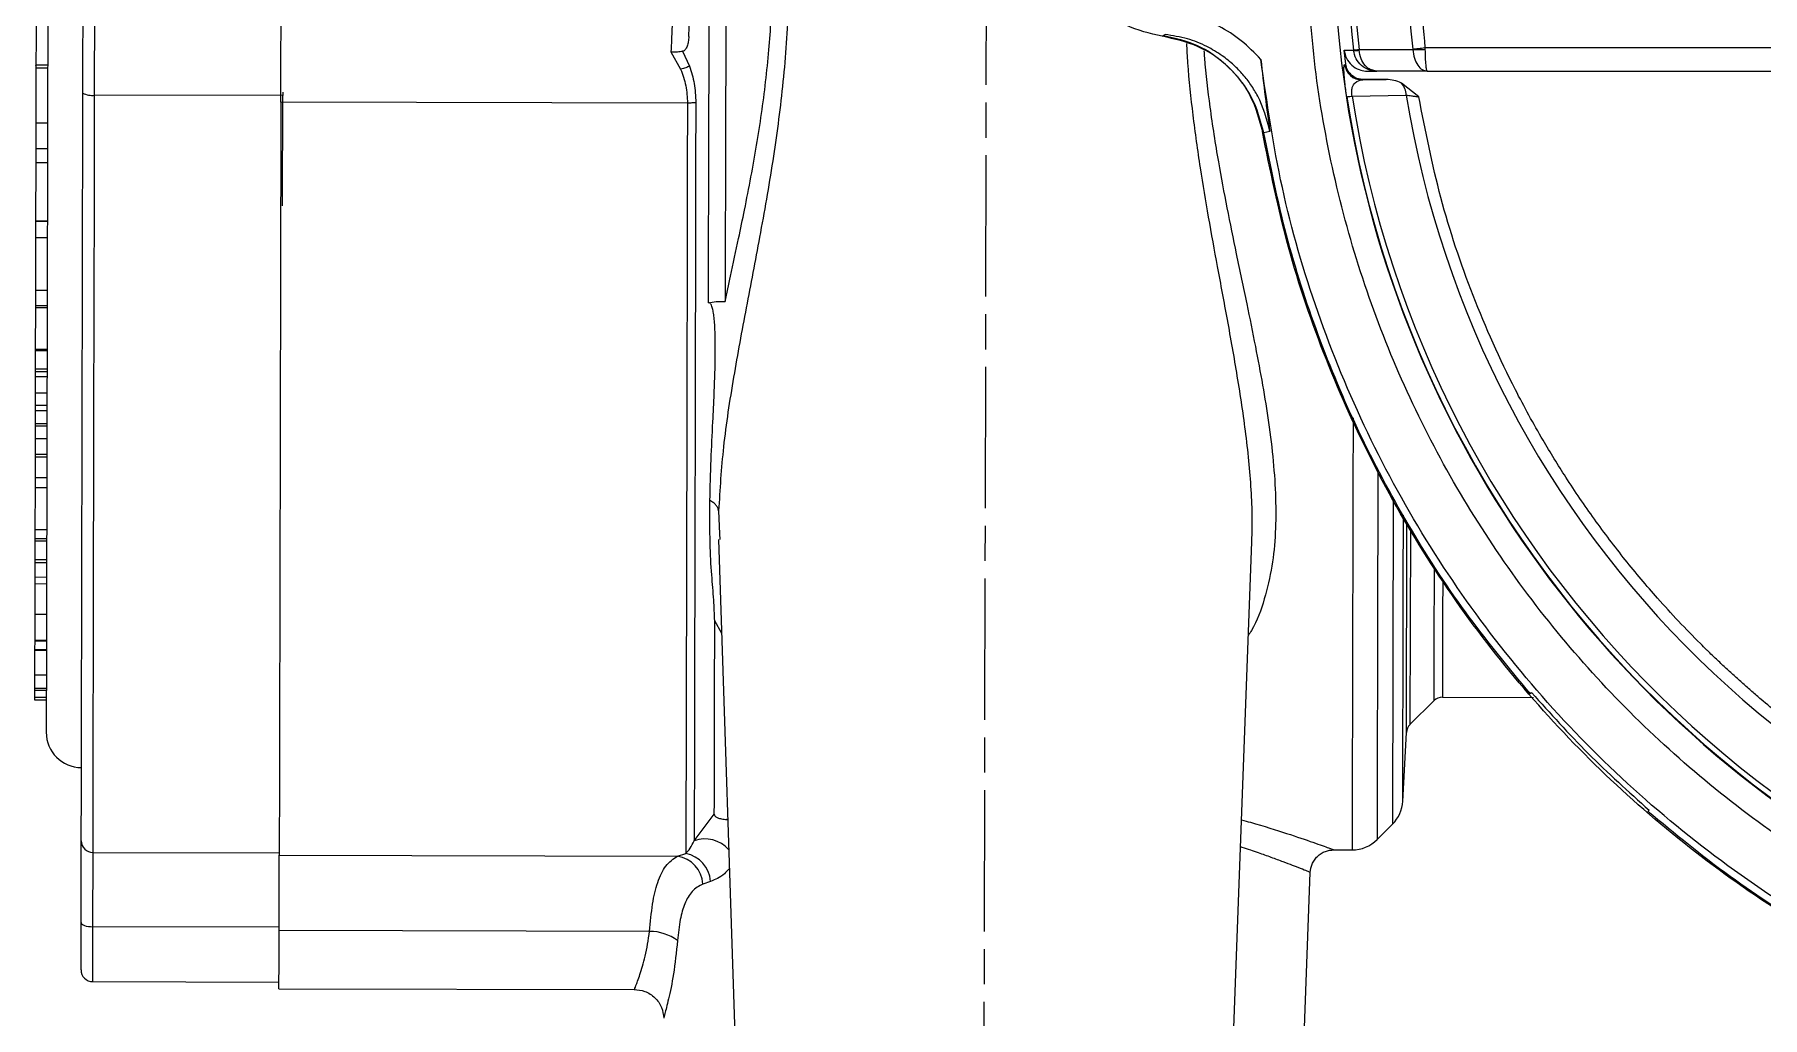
# Model space of a CAD drawing. Header units: millimetres. Extents: x 2160 to 4596, y 811 to 2534.
# Drawn here: x 2672.2 to 2819.2, y 2146.6 to 2230.2 of the extents above; entities that cross this region are included whole.
import ezdxf

# ---------------------------------------------------------------- set-up
doc = ezdxf.new("R2010")
doc.units = ezdxf.units.MM
doc.linetypes.add('AM_ISO08W050', pattern=[18, 12, -1.5, 3, -1.5])
doc.layers.add('AM_7', color=4, linetype='AM_ISO08W050', lineweight=25)

msp = doc.modelspace()

# ---------------------------------------------------------------- linework, layer by layer
at = {"color": 7, "linetype": 'Continuous', "lineweight": 25}
for p, q in [((2672.358, 2236.846), (2672.331, 2224.117)), ((2677.333, 2225.044), (2677.349, 2232.616)), ((2768.135, 2230.05), (2768.385, 2230.199)), ((2726.357, 2228.716), (2727.181, 2227.258)), ((2727.349, 2228.778), (2727.929, 2227.522)), ((2783.617, 2228.865), (2784.422, 2228.863)), ((2783.755, 2227.69), (2783.617, 2228.865)), ((2784.42, 2228.881), (2784.422, 2228.863)), ((2784.882, 2228.932), (2789.467, 2228.924)), ((2784.887, 2228.863), (2784.882, 2228.932)), ((2789.467, 2228.924), (2789.464, 2228.965)), ((2790.49, 2229.085), (2841.181, 2229.085)), ((2790.49, 2229.085), (2790.493, 2228.924)), ((2672.338, 2227.382), (2673.338, 2227.38)), ((2673.339, 2227.603), (2672.339, 2227.605)), ((2783.66, 2227.657), (2783.755, 2227.69)), ((2785.608, 2227.085), (2786.396, 2227.085)), ((2786.396, 2227.085), (2786.104, 2227.137)), ((2786.396, 2227.085), (2786.133, 2227.147)), ((2790.691, 2227.085), (2786.396, 2227.085)), ((2790.691, 2227.085), (2841.181, 2227.085)), ((2693.334, 2225.297), (2693.333, 2225.01)), ((2785.147, 2226.341), (2787.188, 2226.374)), ((2787.188, 2226.374), (2785.244, 2226.374)), ((2789.97, 2224.9), (2788.495, 2226.075)), ((2693.333, 2225.01), (2677.333, 2225.044)), ((2727.76, 2224.366), (2693.175, 2224.44)), ((2693.313, 2215.623), (2693.333, 2225.01)), ((2784.299, 2224.968), (2788.899, 2225.051)), ((2672.328, 2222.696), (2672.324, 2220.521)), ((2672.328, 2222.696), (2673.328, 2222.694)), ((2777.303, 2221.967), (2776.786, 2221.847)), ((2672.324, 2220.521), (2672.321, 2219.33)), ((2672.324, 2220.521), (2673.324, 2220.519)), ((2672.321, 2219.33), (2672.31, 2214.369)), ((2672.321, 2219.33), (2673.321, 2219.327)), ((2672.31, 2214.337), (2672.307, 2212.948)), ((2672.31, 2214.369), (2673.31, 2214.367)), ((2672.31, 2214.369), (2672.31, 2214.337)), ((2672.31, 2214.337), (2673.31, 2214.335)), ((2672.307, 2212.948), (2672.298, 2208.463)), ((2672.307, 2212.948), (2673.307, 2212.946)), ((2672.298, 2208.463), (2672.295, 2207.149)), ((2672.298, 2208.463), (2673.298, 2208.461)), ((2672.295, 2206.987), (2672.287, 2203.443)), ((2672.295, 2207.149), (2673.295, 2207.147)), ((2672.295, 2207.149), (2672.295, 2206.987)), ((2672.295, 2206.987), (2673.295, 2206.985)), ((2672.287, 2203.34), (2672.283, 2201.774)), ((2672.287, 2203.443), (2673.287, 2203.441)), ((2672.287, 2203.443), (2672.287, 2203.34)), ((2672.287, 2203.442), (2672.287, 2203.34)), ((2672.287, 2203.34), (2673.287, 2203.338)), ((2672.283, 2201.766), (2672.281, 2200.429)), ((2672.283, 2201.774), (2673.283, 2201.772)), ((2672.281, 2200.429), (2672.278, 2199.378)), ((2672.282, 2201.121), (2673.282, 2201.119)), ((2672.283, 2201.547), (2673.283, 2201.545)), ((2672.279, 2199.723), (2673.279, 2199.721)), ((2672.276, 2198.24), (2672.273, 2197.127)), ((2672.276, 2198.24), (2673.276, 2198.238)), ((2672.277, 2198.689), (2673.277, 2198.687)), ((2672.271, 2195.848), (2672.268, 2194.503)), ((2672.273, 2196.913), (2672.271, 2195.848)), ((2672.271, 2195.848), (2673.271, 2195.846)), ((2672.273, 2197.127), (2673.273, 2197.125)), ((2672.273, 2197.127), (2672.273, 2196.913)), ((2672.273, 2196.913), (2673.273, 2196.911)), ((2672.268, 2194.503), (2672.267, 2194.289)), ((2672.268, 2194.503), (2673.268, 2194.501)), ((2672.267, 2194.289), (2672.264, 2192.538)), ((2672.267, 2194.289), (2673.267, 2194.287)), ((2672.262, 2191.679), (2672.254, 2188.101)), ((2672.264, 2192.538), (2672.262, 2191.679)), ((2672.262, 2191.679), (2673.262, 2191.676)), ((2672.264, 2192.538), (2673.264, 2192.536)), ((2787.788, 2190.701), (2787.729, 2163.041)), ((2730.411, 2189.704), (2730.483, 2187.733)), ((2788.927, 2170.857), (2788.965, 2188.619)), ((2672.252, 2187.156), (2672.249, 2185.545)), ((2672.253, 2187.339), (2672.252, 2187.156)), ((2672.252, 2187.156), (2673.252, 2187.154)), ((2672.254, 2188.101), (2672.253, 2187.339)), ((2672.253, 2187.339), (2673.253, 2187.337)), ((2672.254, 2188.101), (2673.254, 2188.099)), ((2730.41, 2187.245), (2731.992, 2138.974)), ((2730.483, 2187.733), (2730.501, 2187.248)), ((2773.992, 2138.885), (2775.777, 2187.049)), ((2775.766, 2187.05), (2775.77, 2187.221)), ((2789.256, 2188.182), (2789.22, 2171.511)), ((2672.249, 2185.545), (2672.248, 2185.291)), ((2672.249, 2185.545), (2673.249, 2185.543)), ((2672.246, 2184.07), (2672.244, 2183.503)), ((2672.248, 2185.291), (2672.246, 2184.07)), ((2672.246, 2184.07), (2673.246, 2184.067)), ((2672.248, 2185.291), (2673.248, 2185.289)), ((2672.244, 2183.503), (2672.239, 2180.9)), ((2672.244, 2183.503), (2673.244, 2183.5)), ((2672.239, 2180.9), (2672.234, 2178.706)), ((2672.239, 2180.9), (2673.239, 2180.898)), ((2730.671, 2179.271), (2730.081, 2180.331)), ((2672.234, 2178.638), (2672.232, 2177.899)), ((2672.234, 2178.706), (2673.234, 2178.704)), ((2672.234, 2178.706), (2672.234, 2178.638)), ((2672.234, 2178.638), (2673.234, 2178.636)), ((2672.232, 2177.854), (2672.228, 2175.758)), ((2672.232, 2177.899), (2672.232, 2177.854)), ((2672.232, 2177.899), (2673.232, 2177.897)), ((2672.232, 2177.854), (2673.232, 2177.852)), ((2672.228, 2175.758), (2672.225, 2174.624)), ((2672.228, 2175.758), (2673.228, 2175.756)), ((2672.224, 2173.838), (2672.223, 2173.616)), ((2672.225, 2174.452), (2672.224, 2173.838)), ((2672.224, 2173.838), (2673.224, 2173.836)), ((2672.225, 2174.624), (2673.225, 2174.622)), ((2672.225, 2174.624), (2672.225, 2174.452)), ((2672.225, 2174.452), (2673.225, 2174.45)), ((2791.981, 2173.847), (2799.73, 2173.83)), ((2799.457, 2174.121), (2799.568, 2174.233)), ((2672.223, 2173.616), (2673.223, 2173.614)), ((2789.22, 2171.511), (2791.273, 2173.555)), ((2788.606, 2164.969), (2788.927, 2170.857)), ((2728.333, 2161.639), (2730.045, 2163.902)), ((2730.985, 2163.458), (2731.188, 2163.511)), ((2809.563, 2164.237), (2809.452, 2164.126)), ((2730.985, 2163.458), (2731.191, 2163.407)), ((2786.42, 2161.737), (2787.729, 2163.041)), ((2677.182, 2154.325), (2677.196, 2160.647)), ((2677.196, 2160.647), (2693.038, 2160.613)), ((2726.914, 2160.332), (2727.624, 2160.553)), ((2782.739, 2160.866), (2784.296, 2160.863)), ((2693.038, 2160.405), (2726.914, 2160.332)), ((2729.724, 2158.184), (2729.073, 2157.957)), ((2779.992, 2138.872), (2780.736, 2158.941)), ((2677.172, 2149.657), (2677.182, 2154.325)), ((2693.025, 2154.291), (2677.182, 2154.325)), ((2724.541, 2153.926), (2693.024, 2153.993)), ((2677.172, 2149.657), (2693.015, 2149.623)), ((2693.014, 2149.058), (2723.25, 2148.993))]:
    msp.add_line(p, q, dxfattribs=at)
at = {"color": 7, "linetype": 'Continuous', "lineweight": 25, "flags": 128}
for points in [[(2731.059, 2250.391), (2731.047, 2244.942), (2731.035, 2239.464), (2731.024, 2233.984), (2731.012, 2228.528), (2731, 2223.124), (2730.989, 2217.798), (2730.978, 2212.576), (2730.967, 2207.486)], [(2729.553, 2207.372), (2729.563, 2212.308), (2729.574, 2217.365), (2729.585, 2222.521), (2729.596, 2227.753), (2729.607, 2233.036)], [(2784.42, 2228.881), (2784.434, 2228.882), (2784.461, 2228.886), (2784.501, 2228.89), (2784.554, 2228.896), (2784.62, 2228.903), (2784.697, 2228.912), (2784.784, 2228.922), (2784.882, 2228.932)], [(2789.464, 2228.965), (2789.571, 2228.977), (2789.687, 2228.991), (2789.809, 2229.005), (2789.938, 2229.02), (2790.071, 2229.036), (2790.209, 2229.052), (2790.349, 2229.068), (2790.49, 2229.085)], [(2785.147, 2226.341), (2785.201, 2226.36), (2785.244, 2226.374)], [(2677.196, 2160.647), (2677.198, 2161.788), (2677.201, 2163.279), (2677.205, 2165.114), (2677.21, 2167.286), (2677.215, 2169.783), (2677.221, 2172.596), (2677.228, 2175.71), (2677.235, 2179.113), (2677.243, 2182.788), (2677.251, 2186.719), (2677.26, 2190.888), (2677.27, 2195.277), (2677.279, 2199.865), (2677.29, 2204.631), (2677.3, 2209.555), (2677.311, 2214.614), (2677.322, 2219.785), (2677.333, 2225.044)], [(2727.76, 2224.366), (2727.749, 2218.907), (2727.737, 2213.545), (2727.726, 2208.308), (2727.715, 2203.221), (2727.705, 2198.309), (2727.695, 2193.595), (2727.685, 2189.104), (2727.676, 2184.856), (2727.667, 2180.872), (2727.66, 2177.173), (2727.652, 2173.776), (2727.646, 2170.697), (2727.64, 2167.952), (2727.635, 2165.555), (2727.63, 2163.516), (2727.627, 2161.846), (2727.624, 2160.553)], [(2728.468, 2224.418), (2728.456, 2219.186), (2728.445, 2214.044), (2728.435, 2209.015), (2728.424, 2204.12), (2728.414, 2199.384), (2728.404, 2194.826), (2728.395, 2190.468), (2728.386, 2186.329), (2728.378, 2182.428), (2728.37, 2178.782), (2728.363, 2175.409), (2728.356, 2172.322), (2728.35, 2169.537), (2728.345, 2167.066), (2728.34, 2164.92), (2728.337, 2163.108), (2728.333, 2161.639)], [(2783.839, 2224.897), (2783.853, 2224.899), (2783.88, 2224.904), (2783.921, 2224.91), (2783.973, 2224.918), (2784.038, 2224.928), (2784.115, 2224.94), (2784.202, 2224.953), (2784.299, 2224.968)], [(2784.375, 2197.605), (2784.373, 2196.748), (2784.364, 2192.444), (2784.355, 2188.349), (2784.347, 2184.481), (2784.339, 2180.857), (2784.332, 2177.494), (2784.325, 2174.406), (2784.319, 2171.609), (2784.314, 2169.113), (2784.309, 2166.931), (2784.305, 2165.072), (2784.302, 2163.544), (2784.3, 2162.355), (2784.298, 2161.51), (2784.297, 2161.012), (2784.296, 2160.863)], [(2786.486, 2192.922), (2786.484, 2191.881), (2786.475, 2187.821), (2786.467, 2183.999), (2786.46, 2180.432), (2786.452, 2177.137), (2786.446, 2174.129), (2786.44, 2171.422), (2786.435, 2169.029), (2786.431, 2166.96), (2786.427, 2165.226), (2786.424, 2163.834), (2786.422, 2162.791), (2786.42, 2162.102), (2786.42, 2161.77), (2786.42, 2161.737)], [(2676.183, 2154.679), (2676.202, 2154.61), (2676.259, 2154.544), (2676.351, 2154.483), (2676.475, 2154.429), (2676.627, 2154.385), (2676.799, 2154.352), (2676.987, 2154.332), (2677.182, 2154.325)]]:
    msp.add_lwpolyline(points, dxfattribs=at)
at = {"color": 7, "linetype": 'Continuous', "lineweight": 25}
for centre, radius, start, end in [((2874.206, 2238.875), 91.48, 295.79271, 180), ((2874.206, 2238.874), 90.341, 353.64897, 186.35103), ((2874.206, 2238.874), 89.875, 353.64897, 186.35103), ((2874.206, 2238.874), 85.319, 353.33017, 186.66983), ((2874.206, 2238.875), 91.48, 180, 290.22656), ((2784.654, 2230.689), 1.84, 262.72784, 277.27081), ((2789.98, 2243.247), 14.332, 267.94958, 272.05017), ((2785.149, 2227.841), 1.5, 187.07071, 269.91276), ((2677.094, 2226.576), 1.551, 240.61194, 278.85648), ((2787.138, 2224.949), 1.764, 3.33536, 39.6988), ((2874.206, 2238.875), 91.441, 188.79238, 262.46584), ((2874.206, 2238.875), 90.976, 188.79238, 262.46584), ((2874.206, 2238.874), 86.42, 189.2043, 262.12076), ((2791.979, 2172.847), 1, 89.87803, 134.86738), ((2676.217, 2170.859), 3, 179.87751, 269.87751), ((2789.926, 2170.802), 1, 134.87751, 176.87751), ((2785.613, 2165.167), 3, 314.87751, 356.87751), ((2677.19, 2161.639), 0.992, 180.34725, 270.33968), ((2727.112, 2157.984), 2.62, 4.39901, 78.72064), ((2729.243, 2159.096), 2.7, 41.22775, 109.68883), ((2784.303, 2163.863), 3, 269.87751, 314.87751), ((2726.48, 2157.77), 2.599, 4.13755, 80.39959), ((2724.563, 2149.969), 3.957, 53.57818, 90.31639), ((2677.174, 2150.657), 1, 179.87751, 269.87751)]:
    msp.add_arc(centre, radius, start, end, dxfattribs=at)
for points in [[(2874.206, 2323.161), (2871.243, 2323.071), (2865.318, 2322.89), (2856.529, 2321.435), (2847.936, 2319.13), (2839.635, 2315.915), (2831.718, 2311.85), (2824.273, 2306.972), (2817.382, 2301.338), (2811.123, 2295.01), (2805.565, 2288.058), (2800.77, 2280.56), (2796.79, 2272.599), (2793.671, 2264.264), (2791.442, 2255.645), (2790.151, 2246.843), (2789.727, 2237.944), (2790.235, 2232.038), (2790.49, 2229.085)], [(2768.135, 2230.05), (2767.081, 2230.292), (2764.974, 2230.776), (2762.42, 2232.863), (2760.656, 2235.649), (2760.429, 2237.8), (2760.316, 2238.875)], [(2874.206, 2145.135), (2871.138, 2145.222), (2865.003, 2145.396), (2855.889, 2146.799), (2846.951, 2149.024), (2838.275, 2152.132), (2829.946, 2156.07), (2822.043, 2160.808), (2814.642, 2166.296), (2807.815, 2172.484), (2801.627, 2179.311), (2796.138, 2186.712), (2791.401, 2194.615), (2787.463, 2202.945), (2784.355, 2211.62), (2782.13, 2220.558), (2780.727, 2229.672), (2780.553, 2235.808), (2780.466, 2238.875)], [(2693.175, 2224.44), (2693.176, 2225.279), (2693.18, 2226.957), (2693.185, 2229.14), (2693.189, 2230.939), (2693.19, 2231.653), (2693.191, 2232.01)], [(2863.417, 2141.202), (2859.765, 2141.726), (2852.462, 2142.774), (2841.818, 2145.893), (2831.575, 2150.101), (2821.875, 2155.457), (2812.835, 2161.861), (2804.573, 2169.243), (2797.192, 2177.505), (2790.787, 2186.544), (2785.432, 2196.245), (2781.224, 2206.488), (2778.104, 2217.131), (2777.056, 2224.434), (2776.532, 2228.086)], [(2693.175, 2224.44), (2693.169, 2221.825), (2693.158, 2216.596), (2693.142, 2209.016), (2693.126, 2201.728), (2693.111, 2194.818), (2693.098, 2188.351), (2693.085, 2182.394), (2693.073, 2177.006), (2693.063, 2172.243), (2693.054, 2168.147), (2693.047, 2164.778), (2693.041, 2162.099), (2693.039, 2160.97), (2693.038, 2160.405)], [(2728.468, 2224.418), (2728.419, 2224.41), (2728.321, 2224.394), (2728.145, 2224.378), (2727.957, 2224.368), (2727.826, 2224.367), (2727.76, 2224.366)], [(2856.874, 2141.404), (2853.58, 2142.091), (2846.991, 2143.463), (2837.439, 2146.784), (2828.256, 2150.988), (2819.553, 2156.124), (2811.416, 2162.113), (2803.931, 2168.901), (2797.176, 2176.414), (2791.221, 2184.576), (2786.123, 2193.301), (2781.958, 2202.502), (2778.679, 2212.069), (2777.334, 2218.663), (2776.662, 2221.96)], [(2799.457, 2174.121), (2797.57, 2176.418), (2793.795, 2181.011), (2788.95, 2188.511), (2784.75, 2196.383), (2781.302, 2204.611), (2778.55, 2213.106), (2777.374, 2218.933), (2776.786, 2221.847)], [(2799.568, 2174.233), (2801.145, 2172.477), (2804.297, 2168.966), (2807.808, 2165.814), (2809.563, 2164.237)], [(2857.178, 2141.456), (2854.264, 2142.043), (2848.437, 2143.219), (2839.942, 2145.972), (2831.713, 2149.419), (2823.842, 2153.619), (2816.342, 2158.464), (2811.748, 2162.239), (2809.452, 2164.126)], [(2693.024, 2153.993), (2693.026, 2154.784), (2693.029, 2156.367), (2693.033, 2158.279), (2693.036, 2159.739), (2693.037, 2160.183), (2693.038, 2160.405)], [(2693.014, 2149.058), (2693.014, 2149.126), (2693.014, 2149.261), (2693.016, 2150.33), (2693.02, 2151.908), (2693.023, 2153.298), (2693.024, 2153.993)]]:
    msp.add_open_spline(points, degree=3, dxfattribs=at)
for points, knots in [([(2673.364, 2239.365), (2673.359, 2237.276), (2673.35, 2233.098), (2673.337, 2226.759), (2673.323, 2220.406), (2673.31, 2214.041), (2673.296, 2207.818), (2673.283, 2201.795), (2673.271, 2196.103), (2673.26, 2190.842), (2673.25, 2186.098), (2673.241, 2181.944), (2673.234, 2178.43), (2673.227, 2175.6), (2673.223, 2173.426), (2673.22, 2171.94), (2673.218, 2171.03), (2673.217, 2170.92), (2673.217, 2170.865)], [0, 0, 0, 0, 0.0582472, 0.1164969, 0.1782401, 0.2399881, 0.303803, 0.3686255, 0.4341376, 0.5, 0.5658624, 0.6313745, 0.696197, 0.7600119, 0.821755, 0.8835031, 0.9417491, 1, 1, 1, 1]), ([(2736.265, 2238.965), (2736.314, 2236.757), (2736.412, 2232.342), (2735.905, 2225.809), (2735.037, 2219.334), (2733.923, 2213.054), (2732.738, 2206.919), (2731.641, 2200.966), (2730.739, 2195.169), (2730.519, 2191.5), (2730.411, 2189.704)], [0, 0, 0, 0, 0.1250292, 0.2499672, 0.3728497, 0.5015606, 0.6239941, 0.7479003, 0.8765979, 1, 1, 1, 1]), ([(2730.967, 2207.486), (2731.122, 2208.209), (2731.502, 2209.982), (2732.058, 2212.581), (2732.641, 2215.395), (2733.158, 2218.032), (2733.647, 2220.767), (2734.211, 2224.352), (2734.729, 2228.761), (2735.028, 2233.949), (2734.928, 2237.318), (2734.878, 2238.968)], [0, 0, 0, 0, 0.0735541, 0.1803514, 0.2595907, 0.3508784, 0.4369274, 0.5223462, 0.6912899, 0.8487585, 1, 1, 1, 1]), ([(2676.334, 2225.225), (2676.335, 2226.128), (2676.339, 2227.965), (2676.345, 2230.378), (2676.349, 2232.368), (2676.351, 2233.164), (2676.351, 2233.554)], [0, 0, 0, 0, 0.2457963, 0.5, 0.7542037, 1, 1, 1, 1]), ([(2727.874, 2230.039), (2727.9, 2230.737), (2727.952, 2232.122), (2727.981, 2232.905), (2727.995, 2233.293)], [0, 0, 0, 0, 0.5043694, 1, 1, 1, 1]), ([(2726.493, 2231.939), (2726.477, 2231.572), (2726.445, 2230.813), (2726.387, 2229.43), (2726.357, 2228.716)], [0, 0, 0, 0, 0.4833289, 1, 1, 1, 1]), ([(2776.532, 2228.086), (2775.998, 2228.638), (2774.934, 2229.74), (2772.977, 2230.959), (2770.848, 2231.846), (2769.333, 2232.075), (2768.574, 2232.189)], [0, 0, 0, 0, 0.250755, 0.4999887, 0.7492331, 1, 1, 1, 1]), ([(2727.874, 2230.039), (2727.864, 2229.89), (2727.846, 2229.608), (2727.764, 2229.27), (2727.667, 2229.047), (2727.577, 2228.913), (2727.469, 2228.815), (2727.389, 2228.79), (2727.349, 2228.778)], [0, 0, 0, 0, 0.2899249, 0.5479671, 0.6695696, 0.7795481, 0.889482, 1, 1, 1, 1]), ([(2776.786, 2221.847), (2776.505, 2222.88), (2775.944, 2224.941), (2773.925, 2227.485), (2771.276, 2229.367), (2769.183, 2229.822), (2768.135, 2230.05)], [0, 0, 0, 0, 0.2500466, 0.4994486, 0.7493959, 1, 1, 1, 1]), ([(2768.251, 2230.119), (2769.229, 2229.9), (2771.247, 2229.447), (2773.822, 2227.588), (2775.828, 2225.048), (2776.384, 2222.989), (2776.662, 2221.96)], [0, 0, 0, 0, 0.2386895, 0.4924596, 0.7462298, 1, 1, 1, 1]), ([(2777.303, 2221.967), (2777.028, 2223.001), (2776.658, 2224.393), (2775.703, 2225.928), (2775.024, 2226.808), (2774.209, 2227.647), (2773.191, 2228.473), (2771.879, 2229.255), (2770.25, 2229.917), (2769.026, 2230.102), (2768.385, 2230.199)], [0, 0, 0, 0, 0.2442896, 0.329036, 0.4144898, 0.500125, 0.5979924, 0.7157703, 0.8510724, 1, 1, 1, 1]), ([(2727.349, 2228.778), (2727.205, 2228.751), (2726.915, 2228.697), (2726.544, 2228.709), (2726.357, 2228.716)], [0, 0, 0, 0, 0.4935466, 1, 1, 1, 1]), ([(2775.77, 2187.221), (2775.786, 2187.752), (2775.824, 2189.045), (2775.741, 2191.187), (2775.558, 2193.641), (2775.191, 2196.943), (2774.576, 2201.036), (2773.723, 2205.814), (2772.875, 2210.332), (2772.088, 2214.636), (2771.367, 2218.933), (2770.761, 2223.306), (2770.369, 2226.845), (2770.261, 2228.891), (2770.232, 2229.444)], [0, 0, 0, 0, 0.0433409, 0.1057315, 0.1690542, 0.2334738, 0.3560005, 0.4712292, 0.5764178, 0.6730238, 0.7674205, 0.8671142, 0.9640265, 1, 1, 1, 1]), ([(2771.691, 2228.829), (2771.704, 2228.621), (2771.803, 2227.008), (2772.204, 2223.836), (2772.856, 2219.582), (2773.643, 2215.423), (2774.467, 2211.393), (2775.3, 2207.462), (2776.06, 2203.749), (2776.692, 2200.39), (2777.219, 2197.127), (2777.611, 2193.919), (2777.82, 2190.789), (2777.802, 2187.812), (2777.523, 2184.931), (2776.863, 2182.151), (2776.173, 2180.201), (2775.57, 2179.255), (2775.483, 2179.118)], [0, 0, 0, 0, 0.0106831, 0.0830391, 0.1654713, 0.2356481, 0.3074556, 0.3870321, 0.4564613, 0.5207151, 0.5842217, 0.6523923, 0.7186099, 0.7834568, 0.8491663, 0.917494, 0.9880997, 1, 1, 1, 1]), ([(2783.617, 2228.865), (2783.666, 2228.637), (2783.769, 2228.159), (2784.235, 2227.567), (2784.826, 2227.207), (2785.306, 2227.093), (2785.549, 2227.086), (2785.608, 2227.085)], [0, 0, 0, 0, 0.2384851, 0.4994878, 0.7493253, 0.9396747, 1, 1, 1, 1]), ([(2786.104, 2227.137), (2785.97, 2227.154), (2785.599, 2227.199), (2785.067, 2227.55), (2784.585, 2228.126), (2784.476, 2228.616), (2784.422, 2228.863)], [0, 0, 0, 0, 0.1562506, 0.4311733, 0.712703, 1, 1, 1, 1]), ([(2786.133, 2227.147), (2786.044, 2227.162), (2785.774, 2227.207), (2785.381, 2227.551), (2785.012, 2228.125), (2784.929, 2228.616), (2784.887, 2228.863)], [0, 0, 0, 0, 0.13857897, 0.41925966, 0.7066858, 1, 1, 1, 1]), ([(2789.467, 2228.924), (2789.498, 2228.67), (2789.558, 2228.168), (2789.854, 2227.565), (2790.244, 2227.161), (2790.543, 2227.11), (2790.691, 2227.085)], [0, 0, 0, 0, 0.2577147, 0.5100976, 0.7565093, 1, 1, 1, 1]), ([(2790.493, 2228.924), (2790.497, 2228.686), (2790.507, 2228.194), (2790.55, 2227.615), (2790.601, 2227.282), (2790.647, 2227.114), (2790.676, 2227.095), (2790.691, 2227.085)], [0, 0, 0, 0, 0.24183895, 0.49912391, 0.70899919, 0.84445044, 1, 1, 1, 1]), ([(2672.338, 2227.382), (2672.338, 2227.196), (2672.337, 2226.899), (2672.335, 2226.107), (2672.334, 2225.255), (2672.331, 2224.206), (2672.33, 2223.328), (2672.328, 2222.804), (2672.328, 2222.696)], [0, 0, 0, 0, 0.2971115, 0.4738096, 0.6178895, 0.7619023, 0.9507985, 1, 1, 1, 1]), ([(2672.339, 2227.563), (2672.339, 2227.575), (2672.339, 2227.627), (2672.338, 2227.489), (2672.338, 2227.382)], [0, 0, 0, 0, 0.23224333, 1, 1, 1, 1]), ([(2727.929, 2227.522), (2727.832, 2227.468), (2727.68, 2227.383), (2727.412, 2227.298), (2727.259, 2227.271), (2727.181, 2227.258)], [0, 0, 0, 0, 0.45438397, 0.71895422, 1, 1, 1, 1]), ([(2727.181, 2227.258), (2727.351, 2226.797), (2727.683, 2225.896), (2727.735, 2224.868), (2727.76, 2224.366)], [0, 0, 0, 0, 0.5115088, 1, 1, 1, 1]), ([(2727.929, 2227.522), (2728.084, 2227.034), (2728.396, 2226.059), (2728.444, 2224.964), (2728.468, 2224.418)], [0, 0, 0, 0, 0.5006519, 1, 1, 1, 1]), ([(2776.532, 2228.086), (2776.652, 2227.018), (2776.894, 2224.871), (2777.166, 2222.938), (2777.303, 2221.967)], [0, 0, 0, 0, 0.4975573, 1, 1, 1, 1]), ([(2783.839, 2224.897), (2783.808, 2225.107), (2783.744, 2225.54), (2783.678, 2226.122), (2783.631, 2226.626), (2783.602, 2227.131), (2783.602, 2227.557), (2783.64, 2227.622), (2783.66, 2227.657)], [0, 0, 0, 0, 0.12078624, 0.24907603, 0.37313457, 0.50137525, 0.74046612, 1, 1, 1, 1]), ([(2785.244, 2226.374), (2785.135, 2226.382), (2784.928, 2226.395), (2784.582, 2226.51), (2784.212, 2226.747), (2783.877, 2227.16), (2783.795, 2227.515), (2783.755, 2227.69)], [0, 0, 0, 0, 0.150225, 0.2871088, 0.5005337, 0.7538342, 1, 1, 1, 1]), ([(2676.198, 2161.633), (2676.199, 2162.16), (2676.201, 2163.222), (2676.206, 2165.761), (2676.213, 2169.03), (2676.222, 2173.093), (2676.232, 2177.904), (2676.244, 2183.397), (2676.257, 2189.49), (2676.271, 2196.093), (2676.286, 2203.072), (2676.302, 2210.314), (2676.317, 2217.691), (2676.328, 2222.729), (2676.334, 2225.225)], [0, 0, 0, 0, 0.0799588, 0.1613715, 0.2441424, 0.3288926, 0.4142166, 0.5, 0.5857784, 0.6711024, 0.7558576, 0.8386237, 0.9200388, 1, 1, 1, 1]), ([(2784.299, 2224.968), (2784.286, 2225.036), (2784.261, 2225.169), (2784.256, 2225.363), (2784.274, 2225.538), (2784.349, 2225.852), (2784.63, 2226.239), (2784.944, 2226.301), (2785.147, 2226.341)], [0, 0, 0, 0, 0.0574109, 0.1145191, 0.1752599, 0.2413213, 0.5124894, 1, 1, 1, 1]), ([(2788.495, 2226.075), (2788.286, 2226.164), (2787.867, 2226.341), (2787.414, 2226.363), (2787.188, 2226.374)], [0, 0, 0, 0, 0.5015357, 1, 1, 1, 1]), ([(2788.899, 2225.051), (2789.04, 2225.033), (2789.264, 2225.004), (2789.642, 2224.95), (2789.857, 2224.918), (2789.97, 2224.9)], [0, 0, 0, 0, 0.4463965, 0.7099365, 1, 1, 1, 1]), ([(2862.232, 2154.331), (2859.852, 2154.721), (2857.161, 2155.163), (2854.201, 2155.862), (2853.281, 2156.089), (2852.364, 2156.326), (2851.45, 2156.573), (2850.539, 2156.831), (2849.901, 2157.019), (2849.296, 2157.201), (2848.246, 2157.524), (2846.665, 2158.042), (2844.883, 2158.674), (2843.338, 2159.257), (2842.094, 2159.752), (2841.064, 2160.18), (2840.272, 2160.518), (2839.484, 2160.864), (2838.7, 2161.218), (2837.919, 2161.58), (2837.373, 2161.839), (2836.855, 2162.09), (2835.789, 2162.61), (2834.091, 2163.483), (2832.08, 2164.592), (2829.886, 2165.873), (2827.652, 2167.273), (2825.581, 2168.675), (2824.338, 2169.56), (2823.276, 2170.335), (2822.111, 2171.21), (2820.588, 2172.411), (2819.322, 2173.457), (2818.309, 2174.323), (2817.54, 2174.997), (2816.779, 2175.68), (2816.027, 2176.373), (2815.282, 2177.074), (2814.769, 2177.569), (2814.315, 2178.013), (2812.848, 2179.462), (2810.478, 2181.976), (2807.489, 2185.526), (2804.884, 2188.958), (2802.563, 2192.36), (2800.306, 2196.026), (2797.52, 2201.107), (2794.465, 2207.95), (2791.663, 2216.286), (2790.534, 2222.029), (2789.97, 2224.9)], [0, 0, 0, 0, 0.0669054, 0.0756699, 0.0844343, 0.0931986, 0.1019628, 0.110727, 0.119491, 0.1204246, 0.1282783, 0.1499631, 0.1666235, 0.1807533, 0.1958166, 0.2037808, 0.2117449, 0.219709, 0.2276731, 0.2356371, 0.2436011, 0.2444503, 0.2516161, 0.2765316, 0.2974645, 0.315335, 0.3470796, 0.3706379, 0.3847586, 0.3894352, 0.4071383, 0.4252052, 0.4432721, 0.4527358, 0.4621996, 0.4716633, 0.481127, 0.4905907, 0.5000544, 0.5009281, 0.5082098, 0.5573213, 0.596775, 0.6369947, 0.6768853, 0.7110643, 0.7564848, 0.8376565, 0.9188283, 1, 1, 1, 1]), ([(2729.553, 2207.372), (2729.759, 2207.421), (2730.056, 2207.492), (2730.468, 2207.506), (2730.725, 2207.503), (2730.871, 2207.492), (2730.967, 2207.486)], [0, 0, 0, 0, 0.49956977, 0.71942871, 0.81679521, 1, 1, 1, 1]), ([(2729.667, 2190.575), (2729.697, 2191.718), (2729.753, 2193.881), (2729.909, 2196.958), (2730.03, 2199.53), (2730.105, 2201.562), (2730.137, 2203.321), (2730.123, 2204.806), (2730.06, 2205.905), (2729.969, 2206.59), (2729.894, 2206.941), (2729.814, 2207.17), (2729.739, 2207.304), (2729.664, 2207.368), (2729.6, 2207.383), (2729.568, 2207.376), (2729.553, 2207.372)], [0, 0, 0, 0, 0.213401, 0.4039718, 0.5420183, 0.6577816, 0.7501722, 0.8401378, 0.9096308, 0.9385991, 0.9617469, 0.9747371, 0.9850297, 0.9931081, 0.9966201, 1, 1, 1, 1]), ([(2672.283, 2201.736), (2672.283, 2201.743), (2672.283, 2201.765), (2672.283, 2201.565), (2672.282, 2201.307), (2672.282, 2201.164)], [0, 0, 0, 0, 0.18183517, 0.54938201, 1, 1, 1, 1]), ([(2672.283, 2201.774), (2672.283, 2201.759), (2672.283, 2201.73), (2672.283, 2201.671), (2672.283, 2201.602), (2672.283, 2201.553), (2672.283, 2201.547)], [0, 0, 0, 0, 0.2520201, 0.5042319, 0.9403511, 1, 1, 1, 1]), ([(2672.282, 2201.164), (2672.282, 2200.913), (2672.281, 2200.496), (2672.279, 2199.718), (2672.277, 2198.966), (2672.276, 2198.503), (2672.276, 2198.24)], [0, 0, 0, 0, 0.3135051, 0.5209519, 0.7271537, 1, 1, 1, 1]), ([(2672.282, 2201.121), (2672.282, 2200.995), (2672.281, 2200.673), (2672.28, 2200.183), (2672.279, 2199.873), (2672.279, 2199.723)], [0, 0, 0, 0, 0.2516938, 0.6389543, 1, 1, 1, 1]), ([(2672.283, 2201.547), (2672.283, 2201.499), (2672.283, 2201.414), (2672.282, 2201.265), (2672.282, 2201.17), (2672.282, 2201.121)], [0, 0, 0, 0, 0.3795737, 0.6815332, 1, 1, 1, 1]), ([(2672.279, 2199.723), (2672.279, 2199.471), (2672.278, 2199.029), (2672.277, 2198.715), (2672.277, 2198.713), (2672.277, 2198.713)], [0, 0, 0, 0, 0.4389962, 0.7712172, 1, 1, 1, 1]), ([(2730.081, 2180.331), (2730.057, 2180.921), (2730.004, 2182.207), (2729.804, 2184.348), (2729.652, 2187.114), (2729.662, 2189.343), (2729.667, 2190.575)], [0, 0, 0, 0, 0.1881741, 0.4099933, 0.6735642, 1, 1, 1, 1]), ([(2730.411, 2189.704), (2730.392, 2189.786), (2730.353, 2189.95), (2730.194, 2190.184), (2729.97, 2190.401), (2729.768, 2190.518), (2729.667, 2190.575)], [0, 0, 0, 0, 0.2445592, 0.4961213, 0.7496829, 1, 1, 1, 1]), ([(2788.608, 2165.004), (2788.608, 2165.078), (2788.609, 2165.221), (2788.611, 2166.334), (2788.614, 2167.959), (2788.618, 2169.829), (2788.622, 2171.687), (2788.626, 2173.38), (2788.63, 2175.159), (2788.634, 2176.998), (2788.637, 2178.872), (2788.642, 2181.183), (2788.649, 2184.294), (2788.655, 2187.134), (2788.659, 2189.012), (2788.659, 2189.322)], [0, 0, 0, 0, 0.1222345, 0.2380493, 0.3474439, 0.4504178, 0.5155096, 0.5777461, 0.6371272, 0.6936527, 0.7473227, 0.7981371, 0.8808814, 0.9802767, 1, 1, 1, 1]), ([(2791.273, 2173.555), (2791.273, 2173.683), (2791.274, 2173.939), (2791.278, 2175.952), (2791.285, 2179.23), (2791.292, 2182.243), (2791.297, 2184.445), (2791.297, 2184.784)], [0, 0, 0, 0, 0.2390865, 0.4781731, 0.7172596, 0.9563461, 1, 1, 1, 1]), ([(2792.002, 2183.795), (2791.999, 2182.332), (2791.993, 2179.326), (2791.986, 2176.264), (2791.982, 2174.221), (2791.981, 2173.971), (2791.981, 2173.847)], [0, 0, 0, 0, 0.2400983, 0.4933988, 0.7466994, 1, 1, 1, 1]), ([(2730.045, 2163.902), (2730.047, 2164.776), (2730.051, 2166.524), (2730.059, 2170.303), (2730.069, 2174.815), (2730.077, 2178.492), (2730.081, 2180.331)], [0, 0, 0, 0, 0.2500001, 0.5000002, 0.7500001, 1, 1, 1, 1]), ([(2730.045, 2163.902), (2730.054, 2163.85), (2730.072, 2163.751), (2730.248, 2163.62), (2730.545, 2163.514), (2730.839, 2163.477), (2730.985, 2163.458)], [0, 0, 0, 0, 0.2820139, 0.5300816, 0.7657386, 1, 1, 1, 1]), ([(2774.901, 2163.414), (2775.151, 2163.345), (2776.634, 2162.938), (2778.829, 2162.235), (2781.083, 2161.47), (2782.479, 2160.962), (2782.653, 2160.898), (2782.739, 2160.866)], [0, 0, 0, 0, 0.049705, 0.2944723, 0.5353967, 0.7700573, 1, 1, 1, 1]), ([(2676.183, 2154.679), (2676.185, 2155.525), (2676.188, 2157.248), (2676.193, 2159.34), (2676.196, 2160.925), (2676.197, 2161.4), (2676.198, 2161.633)], [0, 0, 0, 0, 0.2457963, 0.5, 0.7542037, 1, 1, 1, 1]), ([(2727.624, 2160.553), (2727.743, 2160.687), (2727.975, 2160.95), (2728.216, 2161.413), (2728.333, 2161.639)], [0, 0, 0, 0, 0.5119709, 1, 1, 1, 1]), ([(2780.736, 2158.941), (2780.736, 2158.941), (2780.82, 2158.907), (2780.585, 2159.002), (2780.131, 2159.185), (2779.363, 2159.488), (2778.444, 2159.84), (2777.47, 2160.201), (2776.301, 2160.617), (2775.414, 2160.924), (2774.862, 2161.102), (2774.816, 2161.117)], [0, 0, 0, 0, 0.0000281, 0.1640831, 0.3278113, 0.494113, 0.6143004, 0.7411482, 0.8580061, 0.9880442, 1, 1, 1, 1]), ([(2780.735, 2158.924), (2780.768, 2159.172), (2780.82, 2159.553), (2781.077, 2160.008), (2781.338, 2160.319), (2781.659, 2160.568), (2782.124, 2160.807), (2782.507, 2160.843), (2782.756, 2160.866)], [0, 0, 0, 0, 0.2397074, 0.3685253, 0.5000082, 0.6314899, 0.7603044, 1, 1, 1, 1]), ([(2724.541, 2153.926), (2724.611, 2154.724), (2724.75, 2156.291), (2725.21, 2158.178), (2725.887, 2159.657), (2726.56, 2160.1), (2726.914, 2160.332)], [0, 0, 0, 0, 0.24563128, 0.48189632, 0.72795587, 1, 1, 1, 1]), ([(2731.326, 2159.29), (2731.185, 2159.128), (2730.673, 2158.543), (2730.123, 2158.335), (2729.724, 2158.184)], [0, 0, 0, 0, 0.2757141, 1, 1, 1, 1]), ([(2729.073, 2157.957), (2728.749, 2157.783), (2728.134, 2157.452), (2727.519, 2156.349), (2727.098, 2154.934), (2726.976, 2153.77), (2726.912, 2153.153)], [0, 0, 0, 0, 0.2703279, 0.514495, 0.7428516, 1, 1, 1, 1]), ([(2676.174, 2150.659), (2676.174, 2150.711), (2676.174, 2150.819), (2676.176, 2151.689), (2676.179, 2152.99), (2676.182, 2154.124), (2676.183, 2154.679)], [0, 0, 0, 0, 0.244178, 0.5, 0.755822, 1, 1, 1, 1]), ([(2723.25, 2148.993), (2723.276, 2149.056), (2723.33, 2149.184), (2723.709, 2150.202), (2724.2, 2151.755), (2724.426, 2153.194), (2724.541, 2153.926)], [0, 0, 0, 0, 0.2379914, 0.4818785, 0.7367294, 1, 1, 1, 1]), ([(2726.912, 2153.153), (2726.807, 2152.163), (2726.603, 2150.241), (2726.147, 2148.126), (2725.806, 2146.796), (2725.77, 2146.671), (2725.753, 2146.612)], [0, 0, 0, 0, 0.2781733, 0.5397402, 0.7842945, 1, 1, 1, 1]), ([(2723.229, 2148.993), (2723.541, 2148.963), (2724.02, 2148.915), (2724.599, 2148.614), (2724.999, 2148.3), (2725.324, 2147.91), (2725.642, 2147.34), (2725.704, 2146.863), (2725.744, 2146.553)], [0, 0, 0, 0, 0.23972441, 0.36855075, 0.50003925, 0.63152203, 0.7603319, 1, 1, 1, 1])]:
    msp.add_open_spline(points, degree=3, knots=knots, dxfattribs=at)
at = {"layer": 'AM_7'}
msp.add_line((2752.986, 2135.929), (2753.212, 2241.929), dxfattribs=at)

doc.saveas('drawing.dxf')
